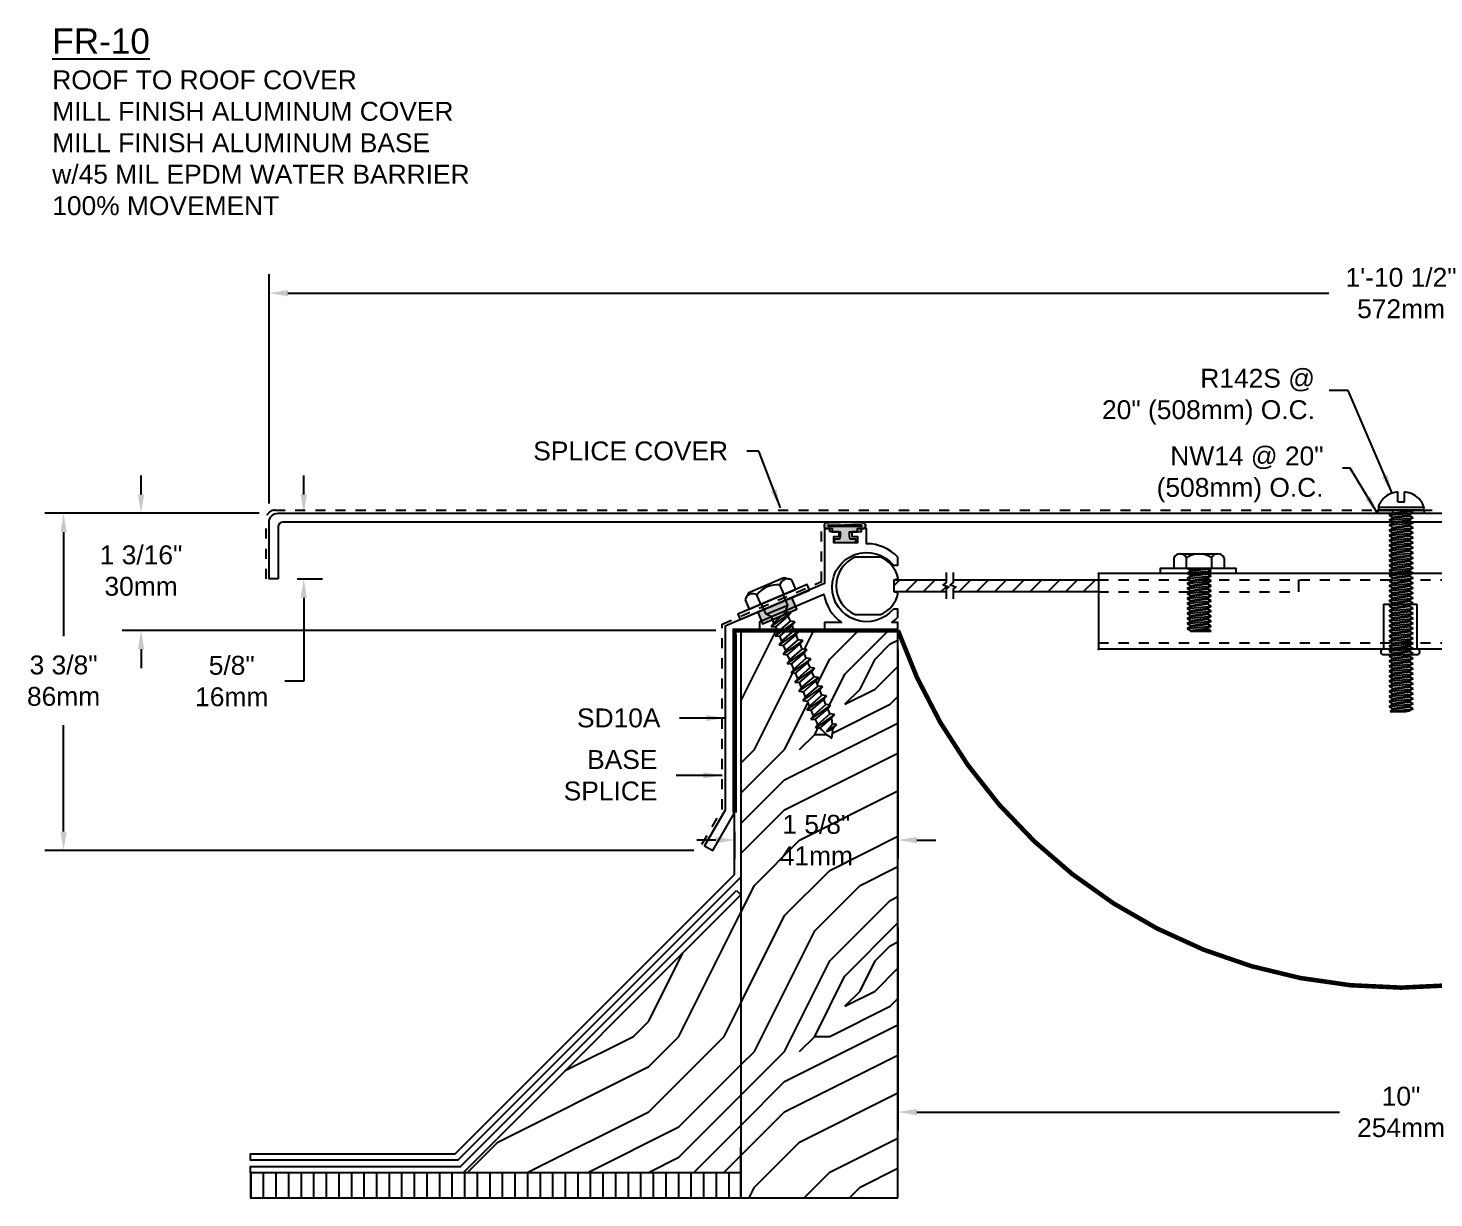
# Model space of a CAD drawing. Header units: inches. Extents: x -5.2 to 61.5, y 1.5 to 13.2.
# Drawn here: x -5.22 to 8.76, y 1.55 to 13.17 of the extents above; entities that cross this region are included whole.
import ezdxf

# ---------------------------------------------------------------- set-up
doc = ezdxf.new("R2010")
doc.units = ezdxf.units.IN
doc.header["$LTSCALE"] = 0.25
doc.header["$MEASUREMENT"] = 0
doc.linetypes.add('DASHED2', pattern=[0.375, 0.25, -0.125])
doc.linetypes.add('HIDDEN', pattern=[0.375, 0.25, -0.125])
for name, color, linetype in [('ANCHORS', 4, 'Continuous'), ('CONDITIONS', 1, 'Continuous'), ('DIMENSIONS', 3, 'Continuous'), ('FILLERS', 2, 'Continuous'), ('METALS', 7, 'Continuous'), ('TEXT', 2, 'Continuous')]:
    doc.layers.add(name, color=color, linetype=linetype)
doc.styles.add('ARIAL', font='arial.ttf')
doc.dimstyles.new('Arial', dxfattribs={"dimtxt": 0.1875, "dimasz": 0.1875, "dimexe": 0.1875, "dimexo": 0.1875, "dimgap": 0.1875, "dimtad": 0, "dimtih": 1, "dimtoh": 1, "dimdec": 4, "dimzin": 3, "dimdsep": 46, "dimlunit": 4, "dimtxsty": 'ARIAL', "dimcen": 0.125, "dimadec": 0, "dimazin": 0, "dimtfac": 1, "dimtdec": 4, "dimtofl": 0, "dimtmove": 0, "dimatfit": 3, "dimfxl": 0, "dimfrac": 2, "dimtolj": 1, "dimtzin": 0, "dimarcsym": 0})
pattern_1 = [(0, (-3.4, 0.15), (3, 3), [0.15, -2.85]), (90, (-2.2, 1.2), (-3, 3), [0.3, -2.7]), (45, (-2.8, 0.9), (3e-16, 3), [0.2121, -0.6363, 0.2121, -0.4242, 1.485, -1.27294]), (45, (-3.55, 0), (3e-16, 3), [0.21213, -0.42426, 0.21213, -3.39412]), (45, (-2.5, 0.3), (3e-16, 3), [0.2121, -4.0305]), (45, (-2.2, 0.15), (3e-16, 3), [0.2121, -4.0305]), (45, (-2.65, 0.45), (3e-16, 3), [0.2121, -4.0305]), (45, (-2.8, 0.6), (3e-16, 3), [0.42426, -3.8184]), (45, (-2.05, 2.85), (3e-16, 3), [0.4243, -3.8184]), (45, (-3.1, 0.75), (3e-16, 3), [0.8485, -3.3941]), (45, (-3.25, 0.9), (3e-16, 3), [0.8485, -3.3941]), (45, (-1.3, 1.8), (3e-16, 3), [0.8485, -3.3941]), (45, (-3.4, 1.2), (3e-16, 3), [0.6364, -3.60624]), (45, (-4, 1.65), (3e-16, 3), [0.6364, -3.60624]), (45, (-3.7, 1.35), (3e-16, 3), [0.6364, -3.60624]), (45, (-1.75, 2.25), (3e-16, 3), [1.06066, -3.182]), (45, (-2.05, 2.4), (3e-16, 3), [1.06066, -3.182]), (45, (-1.75, 1.65), (3e-16, 3), [1.4849, -2.7577]), (26.565, (-3.1, 0.45), (3, 1e-09), [0.3354, -6.3728]), (26.565, (-2.5, 1.35), (3, 1e-09), [0.3354, -6.3728]), (26.565, (-2.65, 1.05), (3, 1e-09), [0.3354, -6.3728]), (26.565, (-3.25, 0.15), (3, 1e-09), [0.6708, -6.0374]), (26.565, (-2.65, 1.5), (3, 1e-09), [1.00623, -5.702]), (26.565, (-2.95, 1.65), (3, 1e-09), [1.34164, -5.36656]), (26.565, (-3.25, 1.8), (3, 1e-09), [1.34164, -5.36656]), (26.565, (-3.7, 2.7), (3, 1e-09), [1.34164, -5.36656]), (26.565, (-3.7, 2.4), (3, 1e-09), [1.67705, -5.03115]), (26.565, (-3.55, 2.1), (3, 1e-09), [1.67705, -5.03115]), (63.435, (-2.5, 0.9), (2e-10, 3), [0.3354, -6.3728]), (63.435, (-2.95, 0.6), (2e-10, 3), [0.3354, -6.3728]), (63.435, (-3.4, 0.15), (2e-10, 3), [0.6708, -6.0374]), (63.435, (-2.5, 0.6), (2e-10, 3), [0.6708, -6.0374]), (63.435, (-3.7, 0), (2e-10, 3), [1.00623, -5.702]), (63.435, (-4, 0), (2e-10, 3), [1.34164, -5.36656]), (63.435, (-1.3, 0.15), (2e-10, 3), [1.34164, -5.36656]), (63.435, (-2.35, 0.45), (2e-10, 3), [1.34164, -5.36656]), (63.435, (-1.75, 0.15), (2e-10, 3), [1.67705, -5.03115]), (63.435, (-2.05, 0.3), (2e-10, 3), [1.67705, -5.03115])]

# ---------------------------------------------------------------- blocks, each defined once
blk = doc.blocks.new('*D0')
at = {"layer": 'Defpoints', "color": 0}
for p in [(-2.731, 8.351), (-4.093, 7.186), (1.805, 7.186)]:
    blk.add_point(p, dxfattribs=at)
at = {"layer": 'DIMENSIONS', "color": 0, "lineweight": -2}
for p, q in [((-4.093, 8.538), (-4.093, 8.726)), ((-2.918, 8.351), (-4.281, 8.351)), ((1.618, 7.186), (-4.281, 7.186)), ((-4.093, 6.999), (-4.093, 6.811))]:
    blk.add_line(p, q, dxfattribs=at)
at = {"layer": 'DIMENSIONS', "color": 0}
for points in [[(-4.124, 8.538), (-4.062, 8.538), (-4.093, 8.351)], [(-4.124, 6.999), (-4.062, 6.999), (-4.093, 7.186)]]:
    blk.add_solid(points, dxfattribs=at)
at = {"layer": 'DIMENSIONS', "color": 0, "insert": (-4.093, 7.78), "char_height": 0.1875, "attachment_point": 5, "style": 'ARIAL'}
blk.add_mtext('\\A1;1 3/16"\\P30mm', dxfattribs=at)
blk = doc.blocks.new('*D1')
at = {"layer": 'Defpoints', "color": 0}
for p in [(3.429, 7.186), (1.806, 5.374), (3.429, 5.103)]:
    blk.add_point(p, dxfattribs=at)
at = {"layer": 'DIMENSIONS', "color": 0, "lineweight": -2}
for p, q in [((3.429, 6.999), (3.429, 4.915)), ((1.806, 5.186), (1.806, 4.915)), ((1.619, 5.103), (1.431, 5.103)), ((3.617, 5.103), (3.804, 5.103))]:
    blk.add_line(p, q, dxfattribs=at)
at = {"layer": 'DIMENSIONS', "color": 0}
for points in [[(1.619, 5.134), (1.619, 5.071), (1.806, 5.103)], [(3.617, 5.134), (3.617, 5.071), (3.429, 5.103)]]:
    blk.add_solid(points, dxfattribs=at)
at = {"layer": 'DIMENSIONS', "color": 0, "insert": (2.618, 5.103), "char_height": 0.1875, "attachment_point": 5, "style": 'ARIAL'}
blk.add_mtext('\\A1;1 5/8"\\P41mm', dxfattribs=at)
blk = doc.blocks.new('*D2')
at = {"layer": 'Defpoints', "color": 0}
for p in [(-2.731, 8.351), (-2.731, 7.698), (-2.476, 7.698)]:
    blk.add_point(p, dxfattribs=at)
at = {"layer": 'DIMENSIONS', "color": 0, "lineweight": -2}
for p, q in [((-2.476, 8.538), (-2.476, 8.726)), ((-2.543, 8.351), (-2.289, 8.351)), ((-2.543, 7.698), (-2.289, 7.698)), ((-2.476, 7.511), (-2.476, 6.682)), ((-2.476, 6.682), (-2.664, 6.682))]:
    blk.add_line(p, q, dxfattribs=at)
at = {"layer": 'DIMENSIONS', "color": 0}
for points in [[(-2.507, 8.538), (-2.445, 8.538), (-2.476, 8.351)], [(-2.507, 7.511), (-2.445, 7.511), (-2.476, 7.698)]]:
    blk.add_solid(points, dxfattribs=at)
at = {"layer": 'DIMENSIONS', "color": 0, "insert": (-3.192, 6.682), "char_height": 0.1875, "attachment_point": 5, "style": 'ARIAL'}
blk.add_mtext('\\A1;5/8"\\P16mm', dxfattribs=at)
blk = doc.blocks.new('*D3')
at = {"layer": 'Defpoints', "color": 0}
for p in [(3.429, 4.418), (13.429, 4.418), (13.429, 2.4)]:
    blk.add_point(p, dxfattribs=at)
at = {"layer": 'DIMENSIONS', "color": 0, "lineweight": -2}
for p, q in [((3.429, 4.231), (3.429, 2.212)), ((13.429, 4.231), (13.429, 2.212)), ((3.617, 2.4), (7.817, 2.4)), ((13.242, 2.4), (9.041, 2.4))]:
    blk.add_line(p, q, dxfattribs=at)
at = {"layer": 'DIMENSIONS', "color": 0}
for points in [[(3.617, 2.431), (3.617, 2.368), (3.429, 2.4)], [(13.242, 2.431), (13.242, 2.368), (13.429, 2.4)]]:
    blk.add_solid(points, dxfattribs=at)
at = {"layer": 'DIMENSIONS', "color": 0, "insert": (8.429, 2.4), "char_height": 0.1875, "attachment_point": 5, "style": 'ARIAL'}
blk.add_mtext('\\A1;10"\\P254mm', dxfattribs=at)
blk = doc.blocks.new('*D4')
at = {"layer": 'Defpoints', "color": 0}
for p in [(19.679, 10.538), (-2.821, 8.261), (19.679, 8.296)]:
    blk.add_point(p, dxfattribs=at)
at = {"layer": 'DIMENSIONS', "color": 0, "lineweight": -2}
for p, q in [((-2.821, 8.448), (-2.821, 10.726)), ((19.679, 8.484), (19.679, 10.726)), ((-2.633, 10.538), (7.71, 10.538)), ((19.492, 10.538), (9.148, 10.538))]:
    blk.add_line(p, q, dxfattribs=at)
at = {"layer": 'DIMENSIONS', "color": 0}
for points in [[(-2.633, 10.57), (-2.633, 10.507), (-2.821, 10.538)], [(19.492, 10.57), (19.492, 10.507), (19.679, 10.538)]]:
    blk.add_solid(points, dxfattribs=at)
at = {"layer": 'DIMENSIONS', "color": 0, "insert": (8.429, 10.538), "char_height": 0.1875, "attachment_point": 5, "style": 'ARIAL'}
blk.add_mtext('\\A1;1\'-10 1/2"\\P572mm', dxfattribs=at)
blk = doc.blocks.new('NW14')
blk.add_hatch(color=256).paths.add_polyline_path([(0.2325, -0.03), (0.2325, 0), (-0.2325, 0), (-0.2325, -0.03)])
blk.add_lwpolyline([(-0.2325, -0.03), (0.2325, -0.03), (0.2325, 0), (-0.2325, 0)], close=True)
blk = doc.blocks.new('LB15')
for p, q in [((-0.19, 0.156), (-0.238, 0.116)), ((-0.19, 0.156), (0.19, 0.156)), ((0.19, 0.156), (0.238, 0.116)), ((-0.25, 0.102), (-0.25, 0)), ((-0.25, 0), (0.25, 0)), ((-0.125, 0), (-0.125, 0.102)), ((-0.117, -0.112), (-0.117, 0)), ((0.117, -0.112), (0.117, 0)), ((0.125, 0), (0.125, 0.102)), ((0.25, 0.102), (0.25, 0)), ((-0.078, -0.158), (-0.117, -0.112)), ((-0.117, -0.112), (0.117, -0.112)), ((0.078, -0.158), (0.117, -0.112)), ((0.117, -0.194), (-0.117, -0.244)), ((-0.117, -0.244), (-0.078, -0.221)), ((-0.117, -0.244), (-0.078, -0.266)), ((-0.078, -0.221), (-0.078, -0.158)), ((0.078, -0.158), (-0.078, -0.158)), ((-0.078, -0.221), (0.078, -0.171)), ((-0.078, -0.266), (0.078, -0.216)), ((-0.078, -0.321), (-0.078, -0.266)), ((-0.078, -0.321), (0.078, -0.271)), ((0.078, -0.171), (0.078, -0.158)), ((0.117, -0.194), (0.078, -0.171)), ((0.117, -0.194), (0.078, -0.216)), ((0.078, -0.271), (0.078, -0.216)), ((0.117, -0.294), (0.078, -0.271)), ((0.117, -0.294), (-0.117, -0.344)), ((-0.117, -0.344), (-0.078, -0.321)), ((-0.117, -0.344), (-0.078, -0.366)), ((0.117, -0.394), (-0.117, -0.444)), ((-0.078, -0.366), (0.078, -0.316)), ((-0.078, -0.421), (-0.078, -0.366)), ((-0.078, -0.421), (0.078, -0.371)), ((-0.078, -0.466), (0.078, -0.416)), ((0.117, -0.294), (0.078, -0.316)), ((0.078, -0.371), (0.078, -0.316)), ((0.117, -0.394), (0.078, -0.371)), ((0.117, -0.394), (0.078, -0.416)), ((0.078, -0.471), (0.078, -0.416)), ((-0.117, -0.444), (-0.078, -0.421)), ((-0.117, -0.444), (-0.078, -0.466)), ((0.117, -0.494), (-0.117, -0.544)), ((-0.117, -0.544), (-0.078, -0.521)), ((-0.117, -0.544), (-0.078, -0.566)), ((-0.078, -0.521), (-0.078, -0.466)), ((-0.078, -0.521), (0.078, -0.471)), ((-0.078, -0.566), (0.078, -0.516)), ((0.117, -0.494), (0.078, -0.471)), ((0.117, -0.494), (0.078, -0.516)), ((0.078, -0.571), (0.078, -0.516)), ((0.117, -0.594), (-0.117, -0.644)), ((-0.117, -0.644), (-0.078, -0.621)), ((-0.117, -0.644), (-0.078, -0.666)), ((0.117, -0.694), (-0.117, -0.744)), ((-0.078, -0.621), (-0.078, -0.566)), ((-0.078, -0.621), (0.078, -0.571)), ((-0.078, -0.666), (0.078, -0.616)), ((-0.078, -0.721), (-0.078, -0.666)), ((-0.078, -0.721), (0.078, -0.671)), ((0.117, -0.594), (0.078, -0.571)), ((0.117, -0.594), (0.078, -0.616)), ((0.078, -0.671), (0.078, -0.616)), ((0.117, -0.694), (0.078, -0.671)), ((0.117, -0.694), (0.078, -0.716)), ((-0.117, -0.744), (-0.078, -0.721)), ((-0.117, -0.744), (-0.078, -0.766)), ((0.117, -0.794), (-0.117, -0.844)), ((-0.117, -0.844), (-0.078, -0.821)), ((-0.078, -0.766), (0.078, -0.716)), ((-0.078, -0.821), (-0.078, -0.766)), ((-0.078, -0.821), (0.078, -0.771)), ((-0.078, -0.866), (0.078, -0.816)), ((0.078, -0.771), (0.078, -0.716)), ((0.117, -0.794), (0.078, -0.771)), ((0.117, -0.794), (0.078, -0.816)), ((0.078, -0.871), (0.078, -0.816)), ((-0.117, -0.844), (-0.078, -0.866)), ((0.117, -0.894), (-0.117, -0.944)), ((-0.117, -0.944), (-0.078, -0.921)), ((-0.117, -0.944), (-0.078, -0.966)), ((-0.078, -0.921), (-0.078, -0.866)), ((-0.078, -0.921), (0.078, -0.871)), ((-0.078, -0.966), (0.078, -0.916)), ((-0.078, -1.021), (-0.078, -0.966)), ((-0.078, -1.021), (0.078, -0.971)), ((0.117, -0.894), (0.078, -0.871)), ((0.117, -0.894), (0.078, -0.916)), ((0.078, -0.971), (0.078, -0.916)), ((0.117, -0.994), (0.078, -0.971)), ((0.117, -0.994), (-0.117, -1.044)), ((-0.117, -1.044), (-0.078, -1.021)), ((-0.117, -1.044), (-0.078, -1.066)), ((0.117, -1.094), (-0.117, -1.144)), ((-0.078, -1.066), (0.078, -1.016)), ((-0.078, -1.121), (-0.078, -1.066)), ((-0.078, -1.121), (0.078, -1.071)), ((-0.078, -1.166), (0.078, -1.116)), ((0.117, -0.994), (0.078, -1.016)), ((0.078, -1.071), (0.078, -1.016)), ((0.117, -1.094), (0.078, -1.071)), ((0.117, -1.094), (0.078, -1.116)), ((0.078, -1.171), (0.078, -1.116)), ((-0.117, -1.144), (-0.078, -1.121)), ((-0.117, -1.144), (-0.078, -1.166)), ((0.117, -1.194), (-0.117, -1.244)), ((-0.117, -1.244), (-0.078, -1.221)), ((-0.117, -1.244), (-0.078, -1.266)), ((-0.078, -1.221), (-0.078, -1.166)), ((-0.078, -1.221), (0.078, -1.171)), ((-0.078, -1.266), (0.078, -1.216)), ((0.117, -1.194), (0.078, -1.171)), ((0.117, -1.194), (0.078, -1.216)), ((0.078, -1.266), (0.078, -1.216)), ((0.117, -1.294), (-0.105, -1.344)), ((-0.105, -1.344), (-0.074, -1.323)), ((-0.105, -1.344), (-0.066, -1.362)), ((-0.074, -1.323), (0.078, -1.271)), ((-0.066, -1.362), (0.075, -1.317)), ((-0.022, -1.418), (0.063, -1.374)), ((0.096, -1.393), (-0.022, -1.418)), ((0.096, -1.393), (0.047, -1.42)), ((0.096, -1.393), (0.063, -1.374)), ((0.117, -1.294), (0.075, -1.317)), ((0.117, -1.294), (0.078, -1.271)), ((-0.022, -1.418), (0.047, -1.42))]:
    blk.add_line(p, q)
for centre, radius, start, end in [((-0.188, 0.057), 0.077, 35.7751, 144.2249), ((0, -0.126), 0.26, 61.2813, 118.7187), ((0.187, 0.057), 0.077, 35.7751, 144.2249), ((0.311, -1.266), 0.389, 180, 188.3837), ((0.311, -1.266), 0.389, 194.3207, 216.9667), ((-0.311, -1.266), 0.389, 343.9655, 352.4485), ((-0.311, -1.266), 0.389, 359.2771, 0), ((-0.311, -1.266), 0.389, 323.0333, 336.7752)]:
    blk.add_arc(centre, radius, start, end)
blk = doc.blocks.new('*D7')
at = {"layer": 'Defpoints', "color": 0}
for p in [(-2.731, 8.351), (-4.863, 4.999), (1.589, 4.999)]:
    blk.add_point(p, dxfattribs=at)
at = {"layer": 'DIMENSIONS', "color": 0, "lineweight": -2}
for p, q in [((-2.918, 8.351), (-5.051, 8.351)), ((-4.863, 8.163), (-4.863, 7.128)), ((-4.863, 5.187), (-4.863, 6.245)), ((1.401, 4.999), (-5.051, 4.999))]:
    blk.add_line(p, q, dxfattribs=at)
at = {"layer": 'DIMENSIONS', "color": 0}
for points in [[(-4.894, 8.163), (-4.832, 8.163), (-4.863, 8.351)], [(-4.894, 5.187), (-4.832, 5.187), (-4.863, 4.999)]]:
    blk.add_solid(points, dxfattribs=at)
at = {"layer": 'DIMENSIONS', "color": 0, "insert": (-4.863, 6.686), "char_height": 0.1875, "attachment_point": 5, "style": 'ARIAL'}
blk.add_mtext('\\A1;3 3/8"\\P86mm', dxfattribs=at)
blk = doc.blocks.new('H1458S')
for p, q in [((-0.188, 0.144), (0.187, 0.144)), ((-0.25, 0.104), (-0.25, 0)), ((-0.25, 0), (0.25, 0)), ((-0.125, 0), (-0.125, 0.104)), ((-0.119, 0), (-0.085, -0.02)), ((-0.085, -0.02), (0.048, 0)), ((0.125, 0), (0.125, 0.104)), ((0.25, 0.104), (0.25, 0)), ((-0.119, -0.05), (0.119, -0.025)), ((-0.119, -0.05), (-0.085, -0.03)), ((-0.119, -0.05), (-0.085, -0.07)), ((-0.119, -0.1), (0.119, -0.075)), ((-0.119, -0.1), (-0.085, -0.08)), ((-0.119, -0.1), (-0.085, -0.12)), ((-0.119, -0.15), (0.119, -0.125)), ((-0.119, -0.15), (-0.085, -0.13)), ((-0.085, -0.03), (0.085, -0.005)), ((-0.085, -0.02), (-0.085, -0.03)), ((-0.085, -0.07), (0.085, -0.045)), ((-0.085, -0.08), (0.085, -0.055)), ((-0.085, -0.07), (-0.085, -0.08)), ((-0.085, -0.12), (0.085, -0.095)), ((-0.085, -0.13), (0.085, -0.105)), ((-0.085, -0.12), (-0.085, -0.13)), ((0.094, 0), (0.085, -0.005)), ((0.119, -0.025), (0.085, -0.005)), ((0.119, -0.025), (0.085, -0.045)), ((0.085, -0.045), (0.085, -0.055)), ((0.119, -0.075), (0.085, -0.055)), ((0.119, -0.075), (0.085, -0.095)), ((0.085, -0.095), (0.085, -0.105)), ((0.119, -0.125), (0.085, -0.105)), ((0.119, -0.125), (0.085, -0.145)), ((-0.119, -0.15), (-0.085, -0.17)), ((-0.119, -0.2), (0.119, -0.175)), ((-0.119, -0.2), (-0.085, -0.18)), ((-0.119, -0.2), (-0.085, -0.22)), ((-0.119, -0.25), (0.119, -0.225)), ((-0.119, -0.25), (-0.085, -0.23)), ((-0.119, -0.25), (-0.085, -0.27)), ((-0.119, -0.3), (0.119, -0.275)), ((-0.085, -0.17), (0.085, -0.145)), ((-0.085, -0.18), (0.085, -0.155)), ((-0.085, -0.17), (-0.085, -0.18)), ((-0.085, -0.22), (0.085, -0.195)), ((-0.085, -0.23), (0.085, -0.205)), ((-0.085, -0.22), (-0.085, -0.23)), ((-0.085, -0.27), (0.085, -0.245)), ((-0.085, -0.28), (0.085, -0.255)), ((-0.085, -0.27), (-0.085, -0.28)), ((0.085, -0.145), (0.085, -0.155)), ((0.119, -0.175), (0.085, -0.155)), ((0.119, -0.175), (0.085, -0.195)), ((0.085, -0.195), (0.085, -0.205)), ((0.119, -0.225), (0.085, -0.205)), ((0.119, -0.225), (0.085, -0.245)), ((0.085, -0.245), (0.085, -0.255)), ((0.119, -0.275), (0.085, -0.255)), ((0.119, -0.275), (0.085, -0.295)), ((-0.119, -0.3), (-0.085, -0.28)), ((-0.119, -0.3), (-0.085, -0.32)), ((-0.119, -0.35), (0.119, -0.325)), ((-0.119, -0.35), (-0.085, -0.33)), ((-0.119, -0.35), (-0.085, -0.37)), ((-0.119, -0.4), (0.119, -0.375)), ((-0.119, -0.4), (-0.085, -0.38)), ((-0.119, -0.4), (-0.085, -0.42)), ((-0.085, -0.32), (0.085, -0.295)), ((-0.085, -0.33), (0.085, -0.305)), ((-0.085, -0.32), (-0.085, -0.33)), ((-0.085, -0.37), (0.085, -0.345)), ((-0.085, -0.38), (0.085, -0.355)), ((-0.085, -0.37), (-0.085, -0.38)), ((-0.085, -0.42), (0.085, -0.395)), ((-0.085, -0.43), (0.085, -0.405)), ((0.085, -0.295), (0.085, -0.305)), ((0.119, -0.325), (0.085, -0.305)), ((0.119, -0.325), (0.085, -0.345)), ((0.085, -0.345), (0.085, -0.355)), ((0.119, -0.375), (0.085, -0.355)), ((0.119, -0.375), (0.085, -0.395)), ((0.085, -0.395), (0.085, -0.405)), ((0.119, -0.425), (0.085, -0.405)), ((-0.119, -0.45), (0.119, -0.425)), ((-0.119, -0.45), (-0.085, -0.43)), ((-0.119, -0.45), (-0.085, -0.47)), ((-0.119, -0.5), (0.119, -0.475)), ((-0.119, -0.5), (-0.085, -0.48)), ((-0.119, -0.5), (-0.085, -0.52)), ((-0.119, -0.55), (0.119, -0.525)), ((-0.119, -0.55), (-0.085, -0.53)), ((-0.119, -0.55), (-0.085, -0.57)), ((-0.085, -0.42), (-0.085, -0.43)), ((-0.085, -0.47), (0.085, -0.445)), ((-0.085, -0.48), (0.085, -0.455)), ((-0.085, -0.47), (-0.085, -0.48)), ((-0.085, -0.52), (0.085, -0.495)), ((-0.085, -0.53), (0.085, -0.505)), ((-0.085, -0.52), (-0.085, -0.53)), ((-0.085, -0.57), (0.085, -0.545)), ((-0.085, -0.58), (0.085, -0.555)), ((0.119, -0.425), (0.085, -0.445)), ((0.085, -0.445), (0.085, -0.455)), ((0.119, -0.475), (0.085, -0.455)), ((0.119, -0.475), (0.085, -0.495)), ((0.085, -0.495), (0.085, -0.505)), ((0.119, -0.525), (0.085, -0.505)), ((0.119, -0.525), (0.085, -0.545)), ((0.085, -0.545), (0.085, -0.555)), ((0.119, -0.575), (0.085, -0.555)), ((-0.119, -0.6), (0.119, -0.575)), ((-0.119, -0.6), (-0.085, -0.58)), ((-0.119, -0.6), (-0.085, -0.62)), ((-0.085, -0.57), (-0.085, -0.58)), ((-0.085, -0.62), (0.085, -0.595)), ((-0.085, -0.62), (-0.085, -0.625)), ((-0.085, -0.625), (0.119, -0.625)), ((-0.048, -0.625), (0.085, -0.605)), ((0.119, -0.575), (0.085, -0.595)), ((0.085, -0.595), (0.085, -0.605)), ((0.119, -0.625), (0.085, -0.605))]:
    blk.add_line(p, q)
for centre, radius, start, end in [((-0.188, 0.075), 0.0688, 24.7615, 155.2385), ((0, -0.071), 0.215, 54.5107, 125.4893), ((0.187, 0.075), 0.0688, 24.7615, 155.2385)]:
    blk.add_arc(centre, radius, start, end)
blk = doc.blocks.new('RIVNUT')
for p, q in [((-0.143, 0.381), (-0.143, -0.063)), ((-0.143, 0.381), (0.189, 0.381)), ((0.189, 0.381), (0.189, -0.063)), ((-0.144, -0.119), (0.191, -0.119)), ((-0.143, -0.063), (0.189, -0.063))]:
    blk.add_line(p, q)
for centre, start, end in [((-0.143, -0.091), 90, 267.037), ((0.189, -0.091), 272.963, 90)]:
    blk.add_arc(centre, 0.028, start, end)
blk = doc.blocks.new('SB22')
at = {"layer": 'METALS'}
h = blk.add_hatch(dxfattribs=at)
h.set_pattern_fill('ANSI31', color=256, style=0)
h.paths.add_polyline_path([(3.907, 7.661), (3.907, 7.689), (3.391, 7.689), (3.391, 7.569), (3.907, 7.569), (3.907, 7.601), (3.935, 7.62), (3.878, 7.641)])
h.paths.add_polyline_path([(5.422, 7.689), (3.977, 7.689), (3.977, 7.661), (3.948, 7.641), (4.005, 7.62), (3.977, 7.601), (3.977, 7.569), (5.422, 7.569)])
h.paths.add_polyline_path([(12.954, 7.62), (12.896, 7.641), (12.925, 7.661), (12.925, 7.689), (11.421, 7.689), (11.421, 7.569), (12.925, 7.569), (12.925, 7.601)])
h.paths.add_polyline_path([(13.939, 7.689), (13.428, 7.689), (12.995, 7.689), (12.995, 7.661), (12.966, 7.641), (13.024, 7.62), (12.995, 7.601), (12.995, 7.569), (13.939, 7.569)])
blk.add_line((7.413, 7.569), (7.413, 7.689))
at = {"linetype": 'HIDDEN'}
blk.add_line((5.422, 7.569), (7.413, 7.569), dxfattribs=at)
for points in [[(3.432, 7.555), (3.391, 7.569), (3.391, 7.689), (3.432, 7.704, 0.233897), (3.254, 7.916), (3.004, 7.916, 0.654654), (3.004, 7.343), (3.254, 7.343, 0.233897)], [(13.939, 7.569), (13.428, 7.569, 0.246328), (13.609, 7.343), (13.859, 7.343, 0.654654), (13.859, 7.916), (13.609, 7.916, 0.246328), (13.428, 7.689), (13.939, 7.689)]]:
    blk.add_lwpolyline(points, format="xyb", close=True)
for points in [[(3.907, 7.761), (3.907, 7.661), (3.878, 7.641), (3.935, 7.62), (3.907, 7.601), (3.907, 7.501)], [(3.977, 7.761), (3.977, 7.661), (3.948, 7.641), (4.005, 7.62), (3.977, 7.601), (3.977, 7.501)], [(12.925, 7.761), (12.925, 7.661), (12.896, 7.641), (12.954, 7.62), (12.925, 7.601), (12.925, 7.501)], [(12.995, 7.761), (12.995, 7.661), (12.966, 7.641), (13.024, 7.62), (12.995, 7.601), (12.995, 7.501)]]:
    blk.add_lwpolyline(points)
blk.add_lwpolyline([(6.037, 7.752), (6.037, 7.804), (6.787, 7.804), (6.787, 7.752)], close=True)
at = {"linetype": 'ByBlock'}
for p in [(5.422, 7.752), (5.422, 7.001)]:
    blk.add_point(p, dxfattribs=at)
at = {"layer": 'METALS', "linetype": 'HIDDEN'}
for p, q in [((5.422, 7.689), (11.421, 7.689)), ((9.417, 7.569), (9.417, 7.689)), ((11.421, 7.569), (9.417, 7.569)), ((5.422, 7.063), (11.421, 7.063))]:
    blk.add_line(p, q, dxfattribs=at)
at = {"layer": 'METALS'}
blk.add_line((5.422, 7.002), (11.421, 7.002), dxfattribs=at)
for points in [[(3.907, 7.569), (3.391, 7.569), (3.391, 7.689), (3.907, 7.689)], [(3.977, 7.689), (5.422, 7.689), (5.422, 7.569), (3.977, 7.569)], [(12.925, 7.569), (11.421, 7.569), (11.421, 7.689), (12.925, 7.689)], [(12.995, 7.689), (13.939, 7.689)], [(13.939, 7.569), (12.995, 7.569)]]:
    blk.add_lwpolyline(points, dxfattribs=at)
for points in [[(11.421, 7.752), (5.422, 7.752), (5.422, 7.002), (11.421, 7.002)], [(10.039, 7.752), (10.039, 7.804), (10.789, 7.804), (10.789, 7.752)]]:
    blk.add_lwpolyline(points, close=True, dxfattribs=at)
at = {"layer": 'METALS', "linetype": 'HIDDEN'}
blk.add_point((9.417, 7.569), dxfattribs=at)
at = {"layer": 'ANCHORS'}
for p in [(6.422, 7.804), (10.424, 7.804)]:
    blk.add_blockref('H1458S', p, dxfattribs=at)
at = {"layer": 'METALS'}
blk.add_blockref('RIVNUT', (8.398, 7.065), dxfattribs=at)
blk = doc.blocks.new('v3rforfr')
h = blk.add_hatch(color=256)
h.paths.add_polyline_path([(2.901, 8.261, 0.015465), (2.718, 8.255, 0.726897), (2.713, 8.198), (2.776, 8.198), (2.776, 8.167), (2.855, 8.167), (2.855, 8.12), (2.849, 8.094), (2.794, 8.094), (2.794, 8.059), (3.009, 8.059), (3.009, 8.094), (2.954, 8.094), (2.948, 8.12), (2.948, 8.167), (3.026, 8.167), (3.026, 8.198), (3.09, 8.198, 0.726897), (3.085, 8.255, 0.015465)])
edge = h.paths.add_edge_path(flags=16)
edge.add_spline(control_points=[(2.901, 8.233), (3.005, 8.232), (3.103, 8.241), (3.058, 8.22), (3.057, 8.22)], knot_values=[0.028497, 0.028497, 0.028497, 0.028497, 0.196688, 0.201023, 0.201023, 0.201023, 0.201023], degree=3, periodic=0)
edge.add_line((3.057, 8.22), (2.746, 8.22))
edge.add_spline(control_points=[(2.746, 8.22), (2.745, 8.22), (2.7, 8.241), (2.798, 8.232), (2.901, 8.233)], knot_values=[0.028497, 0.028497, 0.028497, 0.028497, 0.032831, 0.201023, 0.201023, 0.201023, 0.201023], degree=3, periodic=0)
blk.add_lwpolyline([(2.855, 8.12), (2.849, 8.094), (2.794, 8.094), (2.794, 8.059), (3.009, 8.059), (3.009, 8.094), (2.954, 8.094), (2.948, 8.12), (2.948, 8.167), (3.026, 8.167), (3.026, 8.198), (3.09, 8.198, 0.726897), (3.085, 8.255, 0.015465), (2.901, 8.261, 0.015465), (2.718, 8.255, 0.726897), (2.713, 8.198), (2.776, 8.198), (2.776, 8.167), (2.855, 8.167)], format="xyb", close=True)
blk.add_lwpolyline([(3.057, 8.22), (2.746, 8.22)])
for points in [[(2.746, 8.22), (2.745, 8.22), (2.7, 8.241), (2.798, 8.232), (2.901, 8.233)], [(3.057, 8.22), (3.058, 8.22), (3.103, 8.241), (3.005, 8.232), (2.901, 8.233)]]:
    blk.add_open_spline(points, degree=3, knots=[0.028497, 0.028497, 0.028497, 0.028497, 0.0328313, 0.2010226, 0.2010226, 0.2010226, 0.2010226])
blk = doc.blocks.new('R142')
for p, q in [((-0.034, 0.082), (-0.034, 0.182)), ((0.034, 0.082), (0.034, 0.182)), ((-0.226, 0.031), (0.226, 0.031)), ((-0.226, 0.031), (-0.22, 0)), ((-0.22, 0), (0.22, 0)), ((-0.085, 0), (-0.085, -0.03)), ((-0.034, 0.082), (0.034, 0.082)), ((0.085, 0), (0.085, -0.005)), ((0.226, 0.031), (0.22, 0)), ((-0.119, -0.05), (0.119, -0.025)), ((-0.119, -0.05), (-0.085, -0.03)), ((-0.119, -0.05), (-0.085, -0.07)), ((-0.119, -0.1), (0.119, -0.075)), ((-0.119, -0.1), (-0.085, -0.08)), ((-0.119, -0.1), (-0.085, -0.12)), ((-0.119, -0.15), (0.119, -0.125)), ((-0.119, -0.15), (-0.085, -0.13)), ((-0.085, -0.03), (0.085, -0.005)), ((-0.085, -0.07), (0.085, -0.045)), ((-0.085, -0.08), (0.085, -0.055)), ((-0.085, -0.07), (-0.085, -0.08)), ((-0.085, -0.12), (0.085, -0.095)), ((-0.085, -0.13), (0.085, -0.105)), ((-0.085, -0.12), (-0.085, -0.13)), ((0.119, -0.025), (0.085, -0.005)), ((0.119, -0.025), (0.085, -0.045)), ((0.085, -0.045), (0.085, -0.055)), ((0.119, -0.075), (0.085, -0.055)), ((0.119, -0.075), (0.085, -0.095)), ((0.085, -0.095), (0.085, -0.105)), ((0.119, -0.125), (0.085, -0.105)), ((0.119, -0.125), (0.085, -0.145)), ((-0.119, -0.15), (-0.085, -0.17)), ((-0.119, -0.2), (0.119, -0.175)), ((-0.119, -0.2), (-0.085, -0.18)), ((-0.119, -0.2), (-0.085, -0.22)), ((-0.119, -0.25), (0.119, -0.225)), ((-0.119, -0.25), (-0.085, -0.23)), ((-0.119, -0.25), (-0.085, -0.27)), ((-0.119, -0.3), (0.119, -0.275)), ((-0.085, -0.17), (0.085, -0.145)), ((-0.085, -0.18), (0.085, -0.155)), ((-0.085, -0.17), (-0.085, -0.18)), ((-0.085, -0.22), (0.085, -0.195)), ((-0.085, -0.23), (0.085, -0.205)), ((-0.085, -0.22), (-0.085, -0.23)), ((-0.085, -0.27), (0.085, -0.245)), ((-0.085, -0.28), (0.085, -0.255)), ((-0.085, -0.27), (-0.085, -0.28)), ((0.085, -0.145), (0.085, -0.155)), ((0.119, -0.175), (0.085, -0.155)), ((0.119, -0.175), (0.085, -0.195)), ((0.085, -0.195), (0.085, -0.205)), ((0.119, -0.225), (0.085, -0.205)), ((0.119, -0.225), (0.085, -0.245)), ((0.085, -0.245), (0.085, -0.255)), ((0.119, -0.275), (0.085, -0.255)), ((0.119, -0.275), (0.085, -0.295)), ((-0.119, -0.3), (-0.085, -0.28)), ((-0.119, -0.3), (-0.085, -0.32)), ((-0.119, -0.35), (0.119, -0.325)), ((-0.119, -0.35), (-0.085, -0.33)), ((-0.119, -0.35), (-0.085, -0.37)), ((-0.119, -0.4), (0.119, -0.375)), ((-0.119, -0.4), (-0.085, -0.38)), ((-0.119, -0.4), (-0.085, -0.42)), ((-0.085, -0.32), (0.085, -0.295)), ((-0.085, -0.33), (0.085, -0.305)), ((-0.085, -0.32), (-0.085, -0.33)), ((-0.085, -0.37), (0.085, -0.345)), ((-0.085, -0.38), (0.085, -0.355)), ((-0.085, -0.37), (-0.085, -0.38)), ((-0.085, -0.42), (0.085, -0.395)), ((-0.085, -0.43), (0.085, -0.405)), ((0.085, -0.295), (0.085, -0.305)), ((0.119, -0.325), (0.085, -0.305)), ((0.119, -0.325), (0.085, -0.345)), ((0.085, -0.345), (0.085, -0.355)), ((0.119, -0.375), (0.085, -0.355)), ((0.119, -0.375), (0.085, -0.395)), ((0.085, -0.395), (0.085, -0.405)), ((0.119, -0.425), (0.085, -0.405)), ((-0.119, -0.45), (0.119, -0.425)), ((-0.119, -0.45), (-0.085, -0.43)), ((-0.119, -0.45), (-0.085, -0.47)), ((-0.119, -0.5), (0.119, -0.475)), ((-0.119, -0.5), (-0.085, -0.48)), ((-0.119, -0.5), (-0.085, -0.52)), ((-0.119, -0.55), (0.119, -0.525)), ((-0.119, -0.55), (-0.085, -0.53)), ((-0.119, -0.55), (-0.085, -0.57)), ((-0.085, -0.42), (-0.085, -0.43)), ((-0.085, -0.47), (0.085, -0.445)), ((-0.085, -0.48), (0.085, -0.455)), ((-0.085, -0.47), (-0.085, -0.48)), ((-0.085, -0.52), (0.085, -0.495)), ((-0.085, -0.53), (0.085, -0.505)), ((-0.085, -0.52), (-0.085, -0.53)), ((-0.085, -0.57), (0.085, -0.545)), ((-0.085, -0.58), (0.085, -0.555)), ((0.119, -0.425), (0.085, -0.445)), ((0.085, -0.445), (0.085, -0.455)), ((0.119, -0.475), (0.085, -0.455)), ((0.119, -0.475), (0.085, -0.495)), ((0.085, -0.495), (0.085, -0.505)), ((0.119, -0.525), (0.085, -0.505)), ((0.119, -0.525), (0.085, -0.545)), ((0.085, -0.545), (0.085, -0.555)), ((0.119, -0.575), (0.085, -0.555)), ((-0.119, -0.6), (0.119, -0.575)), ((-0.119, -0.6), (-0.085, -0.58)), ((-0.119, -0.6), (-0.085, -0.62)), ((-0.119, -0.65), (0.119, -0.625)), ((-0.119, -0.65), (-0.085, -0.63)), ((-0.119, -0.65), (-0.085, -0.67)), ((-0.119, -0.7), (0.119, -0.675)), ((-0.119, -0.7), (-0.085, -0.68)), ((-0.085, -0.57), (-0.085, -0.58)), ((-0.085, -0.62), (0.085, -0.595)), ((-0.085, -0.63), (0.085, -0.605)), ((-0.085, -0.62), (-0.085, -0.63)), ((-0.085, -0.67), (0.085, -0.645)), ((-0.085, -0.68), (0.085, -0.655)), ((-0.085, -0.67), (-0.085, -0.68)), ((-0.085, -0.72), (0.085, -0.695)), ((0.119, -0.575), (0.085, -0.595)), ((0.085, -0.595), (0.085, -0.605)), ((0.119, -0.625), (0.085, -0.605)), ((0.119, -0.625), (0.085, -0.645)), ((0.085, -0.645), (0.085, -0.655)), ((0.119, -0.675), (0.085, -0.655)), ((0.119, -0.675), (0.085, -0.695)), ((0.085, -0.695), (0.085, -0.705)), ((-0.119, -0.7), (-0.085, -0.72)), ((-0.119, -0.75), (0.119, -0.725)), ((-0.119, -0.75), (-0.085, -0.73)), ((-0.119, -0.75), (-0.085, -0.77)), ((-0.119, -0.8), (0.119, -0.775)), ((-0.119, -0.8), (-0.085, -0.78)), ((-0.119, -0.8), (-0.085, -0.82)), ((-0.119, -0.85), (0.119, -0.825)), ((-0.119, -0.85), (-0.085, -0.83)), ((-0.085, -0.73), (0.085, -0.705)), ((-0.085, -0.72), (-0.085, -0.73)), ((-0.085, -0.77), (0.085, -0.745)), ((-0.085, -0.78), (0.085, -0.755)), ((-0.085, -0.77), (-0.085, -0.78)), ((-0.085, -0.82), (0.085, -0.795)), ((-0.085, -0.83), (0.085, -0.805)), ((-0.085, -0.82), (-0.085, -0.83)), ((0.119, -0.725), (0.085, -0.705)), ((0.119, -0.725), (0.085, -0.745)), ((0.085, -0.745), (0.085, -0.755)), ((0.119, -0.775), (0.085, -0.755)), ((0.119, -0.775), (0.085, -0.795)), ((0.085, -0.795), (0.085, -0.805)), ((0.119, -0.825), (0.085, -0.805)), ((0.119, -0.825), (0.085, -0.845)), ((-0.119, -0.85), (-0.085, -0.87)), ((-0.119, -0.9), (0.119, -0.875)), ((-0.119, -0.9), (-0.085, -0.88)), ((-0.119, -0.9), (-0.085, -0.92)), ((-0.119, -0.95), (0.119, -0.925)), ((-0.119, -0.95), (-0.085, -0.93)), ((-0.119, -0.95), (-0.085, -0.97)), ((-0.119, -1), (0.119, -0.975)), ((-0.085, -0.87), (0.085, -0.845)), ((-0.085, -0.88), (0.085, -0.855)), ((-0.085, -0.87), (-0.085, -0.88)), ((-0.085, -0.92), (0.085, -0.895)), ((-0.085, -0.93), (0.085, -0.905)), ((-0.085, -0.92), (-0.085, -0.93)), ((-0.085, -0.97), (0.085, -0.945)), ((-0.085, -0.98), (0.085, -0.955)), ((-0.085, -0.97), (-0.085, -0.98)), ((0.085, -0.845), (0.085, -0.855)), ((0.119, -0.875), (0.085, -0.855)), ((0.119, -0.875), (0.085, -0.895)), ((0.085, -0.895), (0.085, -0.905)), ((0.119, -0.925), (0.085, -0.905)), ((0.119, -0.925), (0.085, -0.945)), ((0.085, -0.945), (0.085, -0.955)), ((0.119, -0.975), (0.085, -0.955)), ((0.119, -0.975), (0.085, -0.995)), ((-0.119, -1), (-0.085, -0.98)), ((-0.119, -1), (-0.085, -1.02)), ((-0.119, -1.05), (0.119, -1.025)), ((-0.119, -1.05), (-0.085, -1.03)), ((-0.119, -1.05), (-0.085, -1.07)), ((-0.119, -1.1), (0.119, -1.075)), ((-0.119, -1.1), (-0.085, -1.08)), ((-0.119, -1.1), (-0.085, -1.12)), ((-0.085, -1.02), (0.085, -0.995)), ((-0.085, -1.03), (0.085, -1.005)), ((-0.085, -1.02), (-0.085, -1.03)), ((-0.085, -1.07), (0.085, -1.045)), ((-0.085, -1.08), (0.085, -1.055)), ((-0.085, -1.07), (-0.085, -1.08)), ((-0.085, -1.12), (0.085, -1.095)), ((-0.085, -1.13), (0.085, -1.105)), ((0.085, -0.995), (0.085, -1.005)), ((0.119, -1.025), (0.085, -1.005)), ((0.119, -1.025), (0.085, -1.045)), ((0.085, -1.045), (0.085, -1.055)), ((0.119, -1.075), (0.085, -1.055)), ((0.119, -1.075), (0.085, -1.095)), ((0.085, -1.095), (0.085, -1.105)), ((0.119, -1.125), (0.085, -1.105)), ((-0.119, -1.15), (0.119, -1.125)), ((-0.119, -1.15), (-0.085, -1.13)), ((-0.119, -1.15), (-0.085, -1.17)), ((-0.119, -1.2), (0.119, -1.175)), ((-0.119, -1.2), (-0.085, -1.18)), ((-0.119, -1.2), (-0.085, -1.22)), ((-0.119, -1.25), (0.119, -1.225)), ((-0.119, -1.25), (-0.085, -1.23)), ((-0.119, -1.25), (-0.085, -1.27)), ((-0.085, -1.12), (-0.085, -1.13)), ((-0.085, -1.17), (0.085, -1.145)), ((-0.085, -1.18), (0.085, -1.155)), ((-0.085, -1.17), (-0.085, -1.18)), ((-0.085, -1.22), (0.085, -1.195)), ((-0.085, -1.23), (0.085, -1.205)), ((-0.085, -1.22), (-0.085, -1.23)), ((-0.085, -1.27), (0.085, -1.245)), ((-0.085, -1.28), (0.085, -1.255)), ((0.119, -1.125), (0.085, -1.145)), ((0.085, -1.145), (0.085, -1.155)), ((0.119, -1.175), (0.085, -1.155)), ((0.119, -1.175), (0.085, -1.195)), ((0.085, -1.195), (0.085, -1.205)), ((0.119, -1.225), (0.085, -1.205)), ((0.119, -1.225), (0.085, -1.245)), ((0.085, -1.245), (0.085, -1.255)), ((0.119, -1.275), (0.085, -1.255)), ((-0.119, -1.3), (0.119, -1.275)), ((-0.119, -1.3), (-0.085, -1.28)), ((-0.119, -1.3), (-0.085, -1.32)), ((-0.119, -1.35), (0.119, -1.325)), ((-0.119, -1.35), (-0.085, -1.33)), ((-0.119, -1.35), (-0.085, -1.37)), ((-0.119, -1.4), (0.119, -1.375)), ((-0.119, -1.4), (-0.085, -1.38)), ((-0.085, -1.27), (-0.085, -1.28)), ((-0.085, -1.32), (0.085, -1.295)), ((-0.085, -1.33), (0.085, -1.305)), ((-0.085, -1.32), (-0.085, -1.33)), ((-0.085, -1.37), (0.085, -1.345)), ((-0.085, -1.38), (0.085, -1.355)), ((-0.085, -1.37), (-0.085, -1.38)), ((-0.085, -1.42), (0.085, -1.395)), ((0.119, -1.275), (0.085, -1.295)), ((0.085, -1.295), (0.085, -1.305)), ((0.119, -1.325), (0.085, -1.305)), ((0.119, -1.325), (0.085, -1.345)), ((0.085, -1.345), (0.085, -1.355)), ((0.119, -1.375), (0.085, -1.355)), ((0.119, -1.375), (0.085, -1.395)), ((0.085, -1.395), (0.085, -1.405)), ((-0.119, -1.4), (-0.085, -1.42)), ((-0.119, -1.45), (0.119, -1.425)), ((-0.119, -1.45), (-0.085, -1.43)), ((-0.119, -1.45), (-0.085, -1.47)), ((-0.119, -1.5), (0.119, -1.475)), ((-0.119, -1.5), (-0.085, -1.48)), ((-0.119, -1.5), (-0.085, -1.52)), ((-0.119, -1.55), (0.119, -1.525)), ((-0.119, -1.55), (-0.085, -1.53)), ((-0.085, -1.43), (0.085, -1.405)), ((-0.085, -1.42), (-0.085, -1.43)), ((-0.085, -1.47), (0.085, -1.445)), ((-0.085, -1.48), (0.085, -1.455)), ((-0.085, -1.47), (-0.085, -1.48)), ((-0.085, -1.52), (0.085, -1.495)), ((-0.085, -1.53), (0.085, -1.505)), ((-0.085, -1.52), (-0.085, -1.53)), ((0.119, -1.425), (0.085, -1.405)), ((0.119, -1.425), (0.085, -1.445)), ((0.085, -1.445), (0.085, -1.455)), ((0.119, -1.475), (0.085, -1.455)), ((0.119, -1.475), (0.085, -1.495)), ((0.085, -1.495), (0.085, -1.505)), ((0.119, -1.525), (0.085, -1.505)), ((0.119, -1.525), (0.085, -1.545)), ((-0.119, -1.55), (-0.085, -1.57)), ((-0.119, -1.6), (0.119, -1.575)), ((-0.119, -1.6), (-0.085, -1.58)), ((-0.119, -1.6), (-0.085, -1.62)), ((-0.119, -1.65), (0.119, -1.625)), ((-0.119, -1.65), (-0.085, -1.63)), ((-0.119, -1.65), (-0.085, -1.67)), ((-0.119, -1.7), (0.119, -1.675)), ((-0.085, -1.57), (0.085, -1.545)), ((-0.085, -1.58), (0.085, -1.555)), ((-0.085, -1.57), (-0.085, -1.58)), ((-0.085, -1.62), (0.085, -1.595)), ((-0.085, -1.63), (0.085, -1.605)), ((-0.085, -1.62), (-0.085, -1.63)), ((-0.085, -1.67), (0.085, -1.645)), ((-0.085, -1.68), (0.085, -1.655)), ((-0.085, -1.67), (-0.085, -1.68)), ((0.085, -1.545), (0.085, -1.555)), ((0.119, -1.575), (0.085, -1.555)), ((0.119, -1.575), (0.085, -1.595)), ((0.085, -1.595), (0.085, -1.605)), ((0.119, -1.625), (0.085, -1.605)), ((0.119, -1.625), (0.085, -1.645)), ((0.085, -1.645), (0.085, -1.655)), ((0.119, -1.675), (0.085, -1.655)), ((0.119, -1.675), (0.085, -1.695)), ((-0.119, -1.7), (-0.085, -1.68)), ((-0.119, -1.7), (-0.085, -1.72)), ((-0.119, -1.75), (0.119, -1.725)), ((-0.119, -1.75), (-0.085, -1.73)), ((-0.119, -1.75), (-0.085, -1.77)), ((-0.119, -1.8), (0.119, -1.775)), ((-0.119, -1.8), (-0.085, -1.78)), ((-0.119, -1.8), (-0.085, -1.82)), ((-0.085, -1.72), (0.085, -1.695)), ((-0.085, -1.73), (0.085, -1.705)), ((-0.085, -1.72), (-0.085, -1.73)), ((-0.085, -1.77), (0.085, -1.745)), ((-0.085, -1.78), (0.085, -1.755)), ((-0.085, -1.77), (-0.085, -1.78)), ((-0.085, -1.82), (0.085, -1.795)), ((-0.085, -1.83), (0.085, -1.805)), ((0.085, -1.695), (0.085, -1.705)), ((0.119, -1.725), (0.085, -1.705)), ((0.119, -1.725), (0.085, -1.745)), ((0.085, -1.745), (0.085, -1.755)), ((0.119, -1.775), (0.085, -1.755)), ((0.119, -1.775), (0.085, -1.795)), ((0.085, -1.795), (0.085, -1.805)), ((0.119, -1.825), (0.085, -1.805)), ((-0.119, -1.85), (0.119, -1.825)), ((-0.119, -1.85), (-0.085, -1.83)), ((-0.119, -1.85), (-0.085, -1.87)), ((-0.119, -1.9), (0.119, -1.875)), ((-0.119, -1.9), (-0.085, -1.88)), ((-0.119, -1.9), (-0.085, -1.92)), ((-0.119, -1.95), (0.119, -1.925)), ((-0.119, -1.95), (-0.085, -1.93)), ((-0.119, -1.95), (-0.085, -1.97)), ((-0.085, -1.82), (-0.085, -1.83)), ((-0.085, -1.87), (0.085, -1.845)), ((-0.085, -1.88), (0.085, -1.855)), ((-0.085, -1.87), (-0.085, -1.88)), ((-0.085, -1.92), (0.085, -1.895)), ((-0.085, -1.93), (0.085, -1.905)), ((-0.085, -1.92), (-0.085, -1.93)), ((-0.085, -1.97), (0.085, -1.945)), ((-0.085, -1.98), (0.085, -1.955)), ((0.119, -1.825), (0.085, -1.845)), ((0.085, -1.845), (0.085, -1.855)), ((0.119, -1.875), (0.085, -1.855)), ((0.119, -1.875), (0.085, -1.895)), ((0.085, -1.895), (0.085, -1.905)), ((0.119, -1.925), (0.085, -1.905)), ((0.119, -1.925), (0.085, -1.945)), ((0.085, -1.945), (0.085, -1.955)), ((0.119, -1.975), (0.085, -1.955)), ((-0.11, -2), (0.119, -1.975)), ((-0.11, -2), (-0.085, -1.98)), ((-0.11, -2), (0.048, -2)), ((-0.085, -1.97), (-0.085, -1.98)), ((0.048, -2), (0.085, -1.995)), ((0.119, -1.975), (0.085, -1.995))]:
    blk.add_line(p, q)
for centre, radius, start, end in [((-0.016, -0.051), 0.232, 108.4084, 128.7816), ((0, -0.1), 0.284, 96.8718, 108.4084), ((0, -0.1), 0.284, 71.5916, 83.1282), ((0.016, -0.051), 0.232, 51.2184, 71.5916), ((-0.08, 0), 0.149, 152.7282, 167.9922), ((-0.041, -0.02), 0.192, 128.7816, 152.7282), ((0.041, -0.02), 0.192, 27.2718, 51.2184), ((0.08, 0), 0.149, 12.0078, 27.2718)]:
    blk.add_arc(centre, radius, start, end)
blk = doc.blocks.new('SD10A')
blk.add_lwpolyline([(1.046, 13.97), (1.046, 14.001), (0.991, 14.001), (0.991, 13.454), (0.005, 13.033), (0.005, 11.202), (-0.199, 10.848), (-0.117, 10.801), (0.099, 11.176), (0.099, 12.989), (0.349, 12.989), (0.349, 13.078), (0.986, 13.35, 0.199618), (1.161, 13.069), (0.992, 13.069), (0.992, 12.989), (1.722, 12.989), (1.722, 13.069), (1.662, 13.069, 0.046772), (1.722, 13.122), (1.722, 13.202), (1.677, 13.202, -2.798648), (1.677, 13.638), (1.722, 13.638), (1.722, 13.718, 0.204293), (1.411, 13.851), (1.411, 14.001), (1.356, 14.001), (1.356, 13.97), (1.264, 13.97), (1.264, 13.923), (1.319, 13.923), (1.319, 13.861), (1.084, 13.861), (1.084, 13.923), (1.139, 13.923), (1.139, 13.97)], format="xyb", close=True)

msp = doc.modelspace()

# ---------------------------------------------------------------- hatches: boundary and pattern name
at = {"layer": 'CONDITIONS'}
h = msp.add_hatch(dxfattribs=at)
h.set_pattern_fill('WOODFACE', color=256, scale=3, style=0)
h.set_pattern_definition(pattern_1)
h.paths.add_polyline_path([(3.42928, 7.16689, -0.00482274), (3.42928, 7.18619), (2.4489, 7.18619), (2.41703, 7.1437), (2.43858, 7.09322), (2.48336, 7.08782), (2.4563, 7.05174), (2.47785, 7.00125), (2.52263, 6.99585), (2.49556, 6.95977), (2.51712, 6.90928), (2.5619, 6.90388), (2.53483, 6.8678), (2.55639, 6.81732), (2.60117, 6.81191), (2.5741, 6.77583), (2.59566, 6.72535), (2.64044, 6.71995), (2.61337, 6.68387), (2.63492, 6.63338), (2.6797, 6.62798), (2.65264, 6.5919), (2.67419, 6.54141), (2.71897, 6.53601), (2.6919, 6.49993), (2.71346, 6.44945), (2.75824, 6.44404), (2.73117, 6.40796), (2.75274, 6.35746), (2.79751, 6.35208), (2.76777, 6.31368, -0.03703098), (2.77906, 6.25731), (2.8171, 6.25272), (2.78203, 6.20866, -0.06003224), (2.77074, 6.11635, -0.09913477), (2.65596, 6.21695), (2.61297, 6.21892), (2.63318, 6.25014, -0.03659691), (2.60711, 6.30062), (2.56233, 6.30603), (2.58939, 6.34211), (2.56784, 6.39259), (2.52306, 6.39799), (2.55013, 6.43407), (2.52857, 6.48456), (2.48379, 6.48996), (2.51086, 6.52604), (2.4893, 6.57653), (2.44452, 6.58193), (2.47159, 6.61801), (2.45003, 6.66849), (2.40525, 6.6739), (2.43232, 6.70998), (2.41077, 6.76046), (2.36599, 6.76586), (2.39305, 6.80194), (2.3715, 6.85243), (2.32672, 6.85783), (2.35379, 6.89391), (2.33223, 6.9444), (2.28745, 6.9498), (2.31452, 6.98588), (2.29296, 7.03636), (2.24818, 7.04177), (2.27525, 7.07785), (2.25369, 7.12833), (2.20891, 7.13373), (2.23598, 7.16981), (2.22899, 7.18619), (1.86778, 7.18619), (1.86778, 4.73388), (1.86778, 1.54691), (3.42928, 1.54691)])
h.paths.add_polyline_path([(2.35018, 5.30186), (2.88437, 5.30186), (2.88437, 4.90339), (2.35018, 4.90339)], flags=24)
h = msp.add_hatch(dxfattribs=at)
h.set_pattern_fill('WOODFACE', color=256, scale=3, style=0)
h.set_pattern_definition(pattern_1)
h.paths.add_polyline_path([(1.86778, 1.79691), (1.86778, 2.04691), (1.86778, 4.55711), (-0.89242, 1.79691)])
h = msp.add_hatch(dxfattribs=at)
h.set_pattern_fill('ANSI31', color=256, angle=45, style=0)
h.set_pattern_definition([(90, (-4, 0), (-0.125, 3e-17), [])])
h.paths.add_polyline_path([(1.86778, 1.54691), (1.86778, 1.79691), (-3.00563, 1.79691), (-3.00563, 1.54691)])
at = {"layer": 'METALS'}
msp.add_hatch(color=256, dxfattribs=at).paths.add_polyline_path([(2.0354, 7.36815), (2.08449, 7.25319), (2.42424, 7.39826), (2.37515, 7.51322)])

# ---------------------------------------------------------------- linework, layer by layer
at = {"layer": 'CONDITIONS'}
for p, q in [((1.82358, 4.6013), (1.86778, 4.55711)), ((-3.00563, 1.92191), (-3.00563, 1.98441)), ((1.86778, 1.54691), (1.86778, 2.04691))]:
    msp.add_line(p, q, dxfattribs=at)
for points in [[(1.86778, 4.73388), (-0.9442, 1.92191), (-3.00563, 1.92191), (-3.00563, 1.98441), (-0.97009, 1.98441), (1.80603, 4.75977), (1.80603, 7.18619), (1.86778, 7.18619)], [(3.42928, 1.54691), (3.42928, 7.18619), (1.86778, 7.18619), (1.86778, 1.54691)]]:
    msp.add_lwpolyline(points, close=True, dxfattribs=at)
for points in [[(1.86778, 4.55711), (-0.89242, 1.79691), (-3.00563, 1.79691), (-3.00563, 1.85941), (-0.91831, 1.85941), (1.82358, 4.6013)], [(1.86778, 1.79691), (-3.00563, 1.79691), (-3.00563, 1.54691), (1.86778, 1.54691)]]:
    msp.add_lwpolyline(points, dxfattribs=at)
at = {"layer": 'FILLERS'}
msp.add_lwpolyline([(1.80603, 5.37369, 0.045, 0.045, 0), (1.80528, 7.18619, 0.045, 0.045, 0), (3.42928, 7.18619, 0.045, 0.045, 0.70995439), (13.42928, 7.18619, 0.045, 0.045, 0), (15.05328, 7.18619, 0.045, 0.045, 0), (15.05253, 5.37369, 0, 0, 0)], format="xyseb", dxfattribs=at)
at = {"layer": 'METALS', "linetype": 'DASHED2'}
msp.add_lwpolyline([(-2.85074, 7.69831), (-2.85074, 8.29081, -0.41421356), (-2.76074, 8.38081), (19.61929, 8.38081, -0.41421356), (19.70929, 8.29081), (19.70929, 7.69831)], format="xyb", dxfattribs=at)
at = {"layer": 'METALS'}
msp.add_lwpolyline([(-2.73074, 7.69831), (-2.82074, 7.69831), (-2.82074, 8.26081, -0.41421356), (-2.73074, 8.35081), (19.58929, 8.35081, -0.41421356), (19.67929, 8.26081), (19.67929, 7.69831), (19.58929, 7.69831), (19.58929, 8.21581, 0.41421356), (19.54429, 8.26081), (-2.68574, 8.26081, 0.41421356), (-2.73074, 8.21581), (-2.73074, 7.69831)], format="xyb", dxfattribs=at)
at = {"layer": 'METALS', "linetype": 'DASHED2'}
msp.add_lwpolyline([(1.48138, 5.06119), (1.68228, 5.40914), (1.68228, 7.25), (2.66828, 7.671), (2.66828, 8.19819)], dxfattribs=at)
at = {"layer": 'METALS'}
msp.add_lwpolyline([(1.8604, 7.29343), (2.55015, 7.58794), (2.52659, 7.64312), (1.83684, 7.34861)], close=True, dxfattribs=at)
msp.add_lwpolyline([(2.37515, 7.51322), (2.0354, 7.36815), (2.08449, 7.25319), (2.42424, 7.39826), (2.37515, 7.51322)], dxfattribs=at)

# ---------------------------------------------------------------- block references
msp.add_blockref('SD10A', (1.70689, -5.80279))
at = {"layer": 'ANCHORS'}
for name in ['R142', 'NW14']:
    msp.add_blockref(name, (8.42928, 8.38081), dxfattribs=at)
at = {"layer": 'ANCHORS', "rotation": 23.12140090025632}
msp.add_blockref('LB15', (2.18172, 7.49587), dxfattribs=at)
at = {"layer": 'FILLERS'}
msp.add_blockref('v3rforfr', (0, 0), dxfattribs=at)
at = {"layer": 'METALS'}
msp.add_blockref('SB22', (0, 0), dxfattribs=at)

# ---------------------------------------------------------------- texts
at = {"layer": 'TEXT', "insert": (-4.97552, 13.1684), "char_height": 0.25, "width": 6.625, "attachment_point": 1, "style": 'ARIAL'}
msp.add_mtext('{\\LFR-10\\P\\H0.75x;\\lROOF TO ROOF COVER\\PMILL FINISH ALUMINUM COVER\\PMILL FINISH ALUMINUM BASE\\Pw/45 MIL EPDM WATER BARRIER\\P100% MOVEMENT}', dxfattribs=at)
at = {"layer": 'TEXT', "char_height": 0.1875, "attachment_point": 6, "style": 'ARIAL'}
for s, insert in [('R142S @\\P20" (508mm) O.C.', (7.57333, 9.50794)), ('SPLICE COVER', (1.74028, 8.96891)), ('\\A1;NW14 @ 20"\\P(508mm) O.C.', (7.65875, 8.73611)), ('SD10A', (1.06892, 6.31564)), ('BASE\\PSPLICE', (1.03864, 5.74607))]:
    msp.add_mtext(s, dxfattribs=dict(at, insert=insert))

# ---------------------------------------------------------------- dimensions: what is measured, and where the dimension line sits
at = {"layer": 'DIMENSIONS'}
for base, p1, p2, text, picture, middle in [((19.67929, 10.53848), (-2.82074, 8.26081), (19.67929, 8.29619), '<>\\P572mm', '*D4', (8.42928, 10.53848)), ((3.4292762548, 5.102625279), (1.8060262548, 5.3736850336), (3.4292762548, 7.1861850336), '<>\\P41mm', '*D1', (2.6176512548, 5.102625279)), ((13.42928, 2.39968), (3.42928, 4.41823), (13.42928, 4.41823), '<>\\P254mm', '*D3', (8.42928, 2.39968))]:
    dim = msp.add_linear_dim(base=base, p1=p1, p2=p2, text=text, dimstyle='Arial', dxfattribs=at)
    dim.commit()
    dim.dimension.update_dxf_attribs({"geometry": picture, "text_midpoint": middle})
for base, p2, text, picture, middle in [((-4.09308, 7.18619), (1.80528, 7.18619), '<>\\P30mm', '*D0', (-4.09308, 7.77994)), ((-2.47602, 7.69831), (-2.73074, 7.69831), '<>\\P16mm', '*D2', (-3.19219, 6.68181)), ((-4.86307, 4.99919), (1.58877, 4.99919), '<>\\P86mm', '*D7', (-4.86307, 6.68644))]:
    dim = msp.add_linear_dim(base=base, p1=(-2.73074, 8.35081), p2=p2, angle=90, text=text, dimstyle='Arial', dxfattribs=at)
    dim.commit()
    dim.dimension.update_dxf_attribs({"geometry": picture, "text_midpoint": middle, "dimtype": 160})

# ---------------------------------------------------------------- leaders
at = {"layer": 'TEXT', "annotation_type": 0, "has_hookline": 1, "hookline_direction": 1}
for points, text_width in [([(8.33954, 8.55027), (7.90261, 9.57044), (7.71511, 9.57044)], 2.08578), ([(2.26139, 8.40369), (2.04541, 8.96891), (1.92778, 8.96891)], 1.92092), ([(8.19678, 8.34472), (7.92368, 8.79861), (7.84625, 8.79861)], 1.62048), ([(1.71228, 6.31564), (1.25642, 6.31564)], 0.81855), ([(1.68199, 5.74607), (1.22614, 5.74607)], 0.90591)]:
    msp.add_leader(points, dimstyle='Arial', dxfattribs=dict(at, text_width=text_width))

doc.saveas('drawing.dxf')
